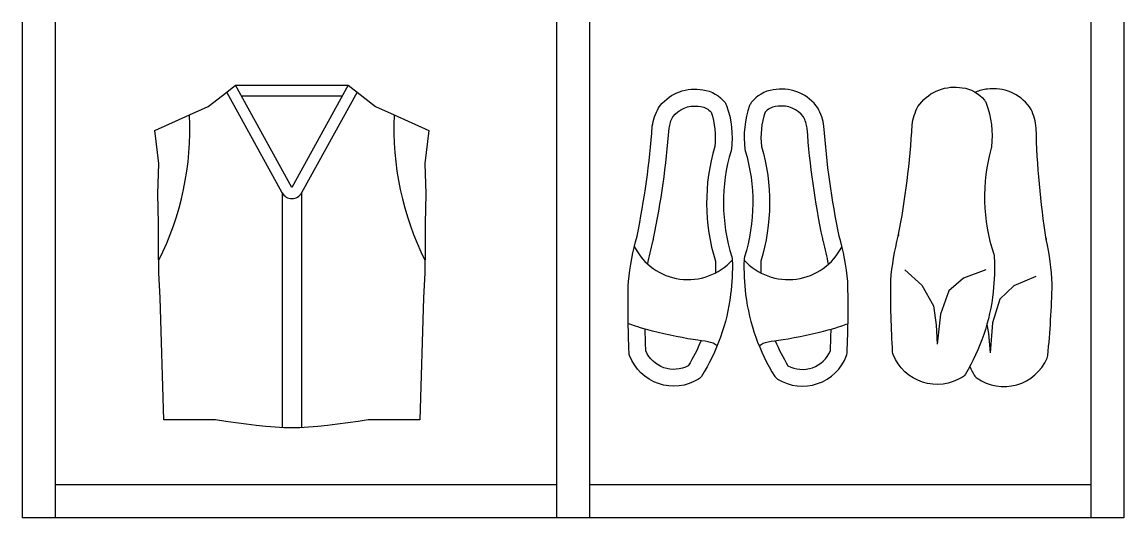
# Model space of a CAD drawing. Header units: millimetres. Extents: x -919.56 to -918.56, y 2722.13 to 2722.58.
import ezdxf

# ---------------------------------------------------------------- set-up
doc = ezdxf.new("R2010")
doc.units = ezdxf.units.MM
doc.header["$LTSCALE"] = 10
doc.layers.add('AUX_05', color=5, linetype='Continuous')
doc.layers.add('Móveis_armários', color=2, linetype='Continuous')

# ---------------------------------------------------------------- blocks, each defined once
blk = doc.blocks.new('cdn_sapato2')
at = {"layer": 'Móveis_armários', "color": 1}
for points in [[(-0.1042, 0.0896, 0.07948), (-0.1047, 0.0872, 0.01718), (-0.1053, 0.0223, 0.04475), (-0.0975, -0.0188, -0.03221), (-0.0836, -0.1185, 0.09031), (-0.0781, -0.1352, 0.2789), (-0.0402, -0.1519), (-0.0377, -0.1516, 0.2007), (-0.0177, -0.14, 0.07787), (-0.0162, -0.1373, 0.11695), (-0.0119, -0.0976, 0.04123), (-0.0122, -0.0964, -0.14997), (-0.0115, 0, 0.07001), (-0.0111, 0.0027, 0.0367), (-0.0126, 0.0342, 0.10941), (-0.039, 0.1084, 0.11474), (-0.0416, 0.1109, 0.47171)], [(0.0927, 0.0896, -0.07948), (0.0932, 0.0872, -0.01718), (0.0938, 0.0223, -0.04475), (0.086, -0.0188, 0.03221), (0.0721, -0.1185, -0.09031), (0.0665, -0.1352, -0.2789), (0.0287, -0.1519), (0.0262, -0.1516, -0.2007), (0.0061, -0.14, -0.07787), (0.0047, -0.1373, -0.11695), (0.0004, -0.0976, -0.04123), (0.0007, -0.0964, 0.14997), (0, 0, -0.07001), (-0.0005, 0.0027, -0.0367), (0.0011, 0.0342, -0.10941), (0.0275, 0.1084, -0.11474), (0.0301, 0.1109, -0.47171)]]:
    blk.add_lwpolyline(points, format="xyb", close=True, dxfattribs=at)
for points in [[(-0.0394, 0.0761, 0.03824), (-0.051, 0.0987, 0.44186), (-0.0895, 0.0853, 0.00532), (-0.0901, 0.0655, 0.00426)], [(0.0279, 0.0761, -0.03824), (0.0395, 0.0987, -0.44186), (0.078, 0.0853, -0.00532), (0.0786, 0.0655, -0.00426)], [(-0.0877, 0.0067, 0.02271), (-0.0831, -0.0139, -0.02505), (-0.0825, -0.0167, -0.03321), (-0.0684, -0.1168, 0.08037), (-0.0651, -0.1271, 0.27016), (-0.0421, -0.1367), (-0.0397, -0.1364, 0.18691), (-0.0303, -0.1314, 0.11174), (-0.027, -0.1001, -0.14801), (-0.0263, 0.0039, 0.01334), (-0.0264, 0.0145, 0.01334)], [(0.0762, 0.0067, -0.02271), (0.0716, -0.0139, 0.02505), (0.071, -0.0167, 0.03321), (0.0569, -0.1168, -0.08037), (0.0535, -0.1271, -0.27016), (0.0306, -0.1367), (0.0281, -0.1364, -0.18691), (0.0188, -0.1314, -0.11174), (0.0155, -0.1001, 0.14801), (0.0148, 0.0039, -0.01334), (0.0149, 0.0145, -0.01334)]]:
    blk.add_lwpolyline(points, format="xyb", dxfattribs=at)
for points in [[(-0.0248, 0.0808), (-0.0266, 0.0794), (-0.0286, 0.0784), (-0.0307, 0.0776), (-0.0331, 0.077), (-0.0358, 0.0766), (-0.0389, 0.0761), (-0.0425, 0.0756), (-0.0466, 0.075), (-0.0513, 0.0742), (-0.0565, 0.0732), (-0.062, 0.0721), (-0.0676, 0.0709), (-0.0731, 0.0697), (-0.0784, 0.0685), (-0.0833, 0.0673), (-0.0876, 0.0662), (-0.0913, 0.0652), (-0.0943, 0.0643), (-0.0968, 0.0635), (-0.0989, 0.0629), (-0.1007, 0.0622), (-0.1023, 0.0617), (-0.1039, 0.0611), (-0.1055, 0.0606)], [(0.0133, 0.0808), (0.0151, 0.0794), (0.017, 0.0784), (0.0192, 0.0776), (0.0215, 0.077), (0.0242, 0.0766), (0.0274, 0.0761), (0.0309, 0.0756), (0.0351, 0.075), (0.0398, 0.0742), (0.045, 0.0732), (0.0505, 0.0721), (0.056, 0.0709), (0.0616, 0.0697), (0.0669, 0.0685), (0.0718, 0.0673), (0.0761, 0.0662), (0.0797, 0.0652), (0.0827, 0.0643), (0.0852, 0.0635), (0.0873, 0.0629), (0.0892, 0.0622), (0.0908, 0.0617), (0.0924, 0.0611), (0.094, 0.0606)]]:
    blk.add_lwpolyline(points, dxfattribs=at)
for centre, start, end in [((-0.0514, -0.0339), 42.3002, 153.1831), ((0.0398, -0.0339), 26.8169, 137.6998)]:
    blk.add_arc(centre, 0.0545, start, end, dxfattribs=at)
blk = doc.blocks.new('cdn_sapato1')
at = {"layer": 'Móveis_armários', "color": 1}
blk.add_lwpolyline([(0.0217, 0.1019, 0.01226), (0.0176, 0.1098, 0.11474), (0.0151, 0.1124, 0.47171), (-0.0485, 0.0944, 0.07948), (-0.0491, 0.0919, 0.01718), (-0.0531, 0.0271, 0.04137), (-0.0477, -0.0134, -0.02608), (-0.0474, -0.0148, 0.04347), (-0.0477, -0.0134, -0.03405), (-0.0386, -0.1145, 0.09031), (-0.0339, -0.1315, 0.2789), (0.0031, -0.1501), (0.0056, -0.1499, 0.09471), (0.0164, -0.147, 0.09471)], format="xyb", dxfattribs=at)
blk.add_lwpolyline([(0.0863, -0.0179, -0.04347), (0.0866, -0.0165, 0.03405), (0.074, -0.1173, -0.09031), (0.0687, -0.1341, -0.2789), (0.0311, -0.1514), (0.0286, -0.1511, -0.2007), (0.0084, -0.1399, -0.07787), (0.0069, -0.1372, -0.11695), (0.002, -0.0976, -0.04123), (0.0022, -0.0963, 0.14997), (0, 0, -0.07001), (-0.0005, 0.0027, -0.0367), (0.0005, 0.0342, -0.10941), (0.0257, 0.1088, -0.11474), (0.0283, 0.1114, -0.47171), (0.0912, 0.0911, -0.07948), (0.0917, 0.0887, -0.01718), (0.0934, 0.0238, -0.04137), (0.0866, -0.0165, 0.02608)], format="xyb", close=True, dxfattribs=at)
for points in [[(-0.0381, 0.0202), (-0.0182, 0.0286), (-0.0055, 0.0407), (0.0012, 0.0622), (0.0031, 0.0894)], [(0.0062, 0.0637), (0.0046, 0.072), (0.0031, 0.0894)], [(0.0072, 0.0142), (0.0274, 0.0217), (0.0406, 0.0333), (0.0483, 0.0544), (0.0514, 0.0815)], [(0.0806, 0.0141), (0.0653, 0.0281), (0.0547, 0.0469), (0.0521, 0.0641), (0.0514, 0.0815)]]:
    blk.add_lwpolyline(points, dxfattribs=at)
blk = doc.blocks.new('cdn_camisa2')
at = {"layer": 'Móveis_armários', "color": 1}
for p, q in [((0, 0), (-0.0511, 0.0929)), ((0.0511, 0.0929), (0, 0)), ((-0.0088, -0.0048), (-0.0591, 0.0867)), ((0.0456, 0.0829), (-0.0456, 0.0829)), ((0.0591, 0.0867), (0.0088, -0.0048)), ((-0.0088, -0.0048), (-0.0088, -0.2179)), ((0.0088, -0.0048), (0.0088, -0.2179))]:
    blk.add_line(p, q, dxfattribs=at)
blk.add_lwpolyline([(0.1195, -0.1001), (0.1162, -0.2107), (0.0692, -0.2107), (0.06, -0.2122), (0.0415, -0.2148), (0.0324, -0.2159), (0.0236, -0.2168), (0.0152, -0.2175), (0.0073, -0.2179), (0, -0.2181), (-0.0073, -0.2179), (-0.0152, -0.2175), (-0.0236, -0.2168), (-0.0324, -0.2159), (-0.0415, -0.2148), (-0.0508, -0.2136), (-0.06, -0.2122), (-0.0692, -0.2107), (-0.1162, -0.2107), (-0.1195, -0.1001), (-0.1206, -0.0774), (-0.1211, -0.0545), (-0.121, -0.0325), (-0.1217, -0.0058), (-0.1207, 0.022), (-0.1243, 0.0519), (-0.0928, 0.0659), (-0.0759, 0.0737), (-0.0591, 0.0867), (-0.0511, 0.0929), (0.0511, 0.0929), (0.0591, 0.0867), (0.0759, 0.0737), (0.0928, 0.0659), (0.1243, 0.0519), (0.1207, 0.022), (0.1217, -0.0058), (0.121, -0.0325), (0.1211, -0.0545), (0.1206, -0.0774)], close=True, dxfattribs=at)
for centre, radius, start, end in [((-0.3608, 0.0539), 0.2683, 333.4541, 2.5537), ((0.3608, 0.0539), 0.2683, 177.4463, 206.5459), ((0, 0), 0.01, 208.8052, 331.1948)]:
    blk.add_arc(centre, radius, start, end, dxfattribs=at)

msp = doc.modelspace()

# ---------------------------------------------------------------- linework, layer by layer
at = {"layer": 'Móveis_armários'}
for p, q in [((-919.5592, 2722.5806), (-919.5592, 2722.1306)), ((-918.5592, 2722.5806), (-918.5592, 2722.1306)), ((-918.5592, 2722.1306), (-919.5592, 2722.1306))]:
    msp.add_line(p, q, dxfattribs=at)
at = {"layer": 'Móveis_armários', "color": 1}
for p, q in [((-919.5292, 2722.5806), (-919.5292, 2722.1306)), ((-919.0742, 2722.5806), (-919.0742, 2722.1306)), ((-919.0442, 2722.5806), (-919.0442, 2722.1306)), ((-918.5892, 2722.5806), (-918.5892, 2722.1306)), ((-919.0742, 2722.1606), (-919.5292, 2722.1606)), ((-918.5892, 2722.1606), (-919.0442, 2722.1606))]:
    msp.add_line(p, q, dxfattribs=at)

# ---------------------------------------------------------------- block references
at = {"layer": 'AUX_05'}
msp.add_blockref('cdn_camisa2', (-919.3143, 2722.4304), dxfattribs=at)
at = {"layer": 'AUX_05', "rotation": 180}
for name, p in [('cdn_sapato2', (-918.9151, 2722.3675)), ('cdn_sapato1', (-918.6774, 2722.3699))]:
    msp.add_blockref(name, p, dxfattribs=at)

doc.saveas('drawing.dxf')
